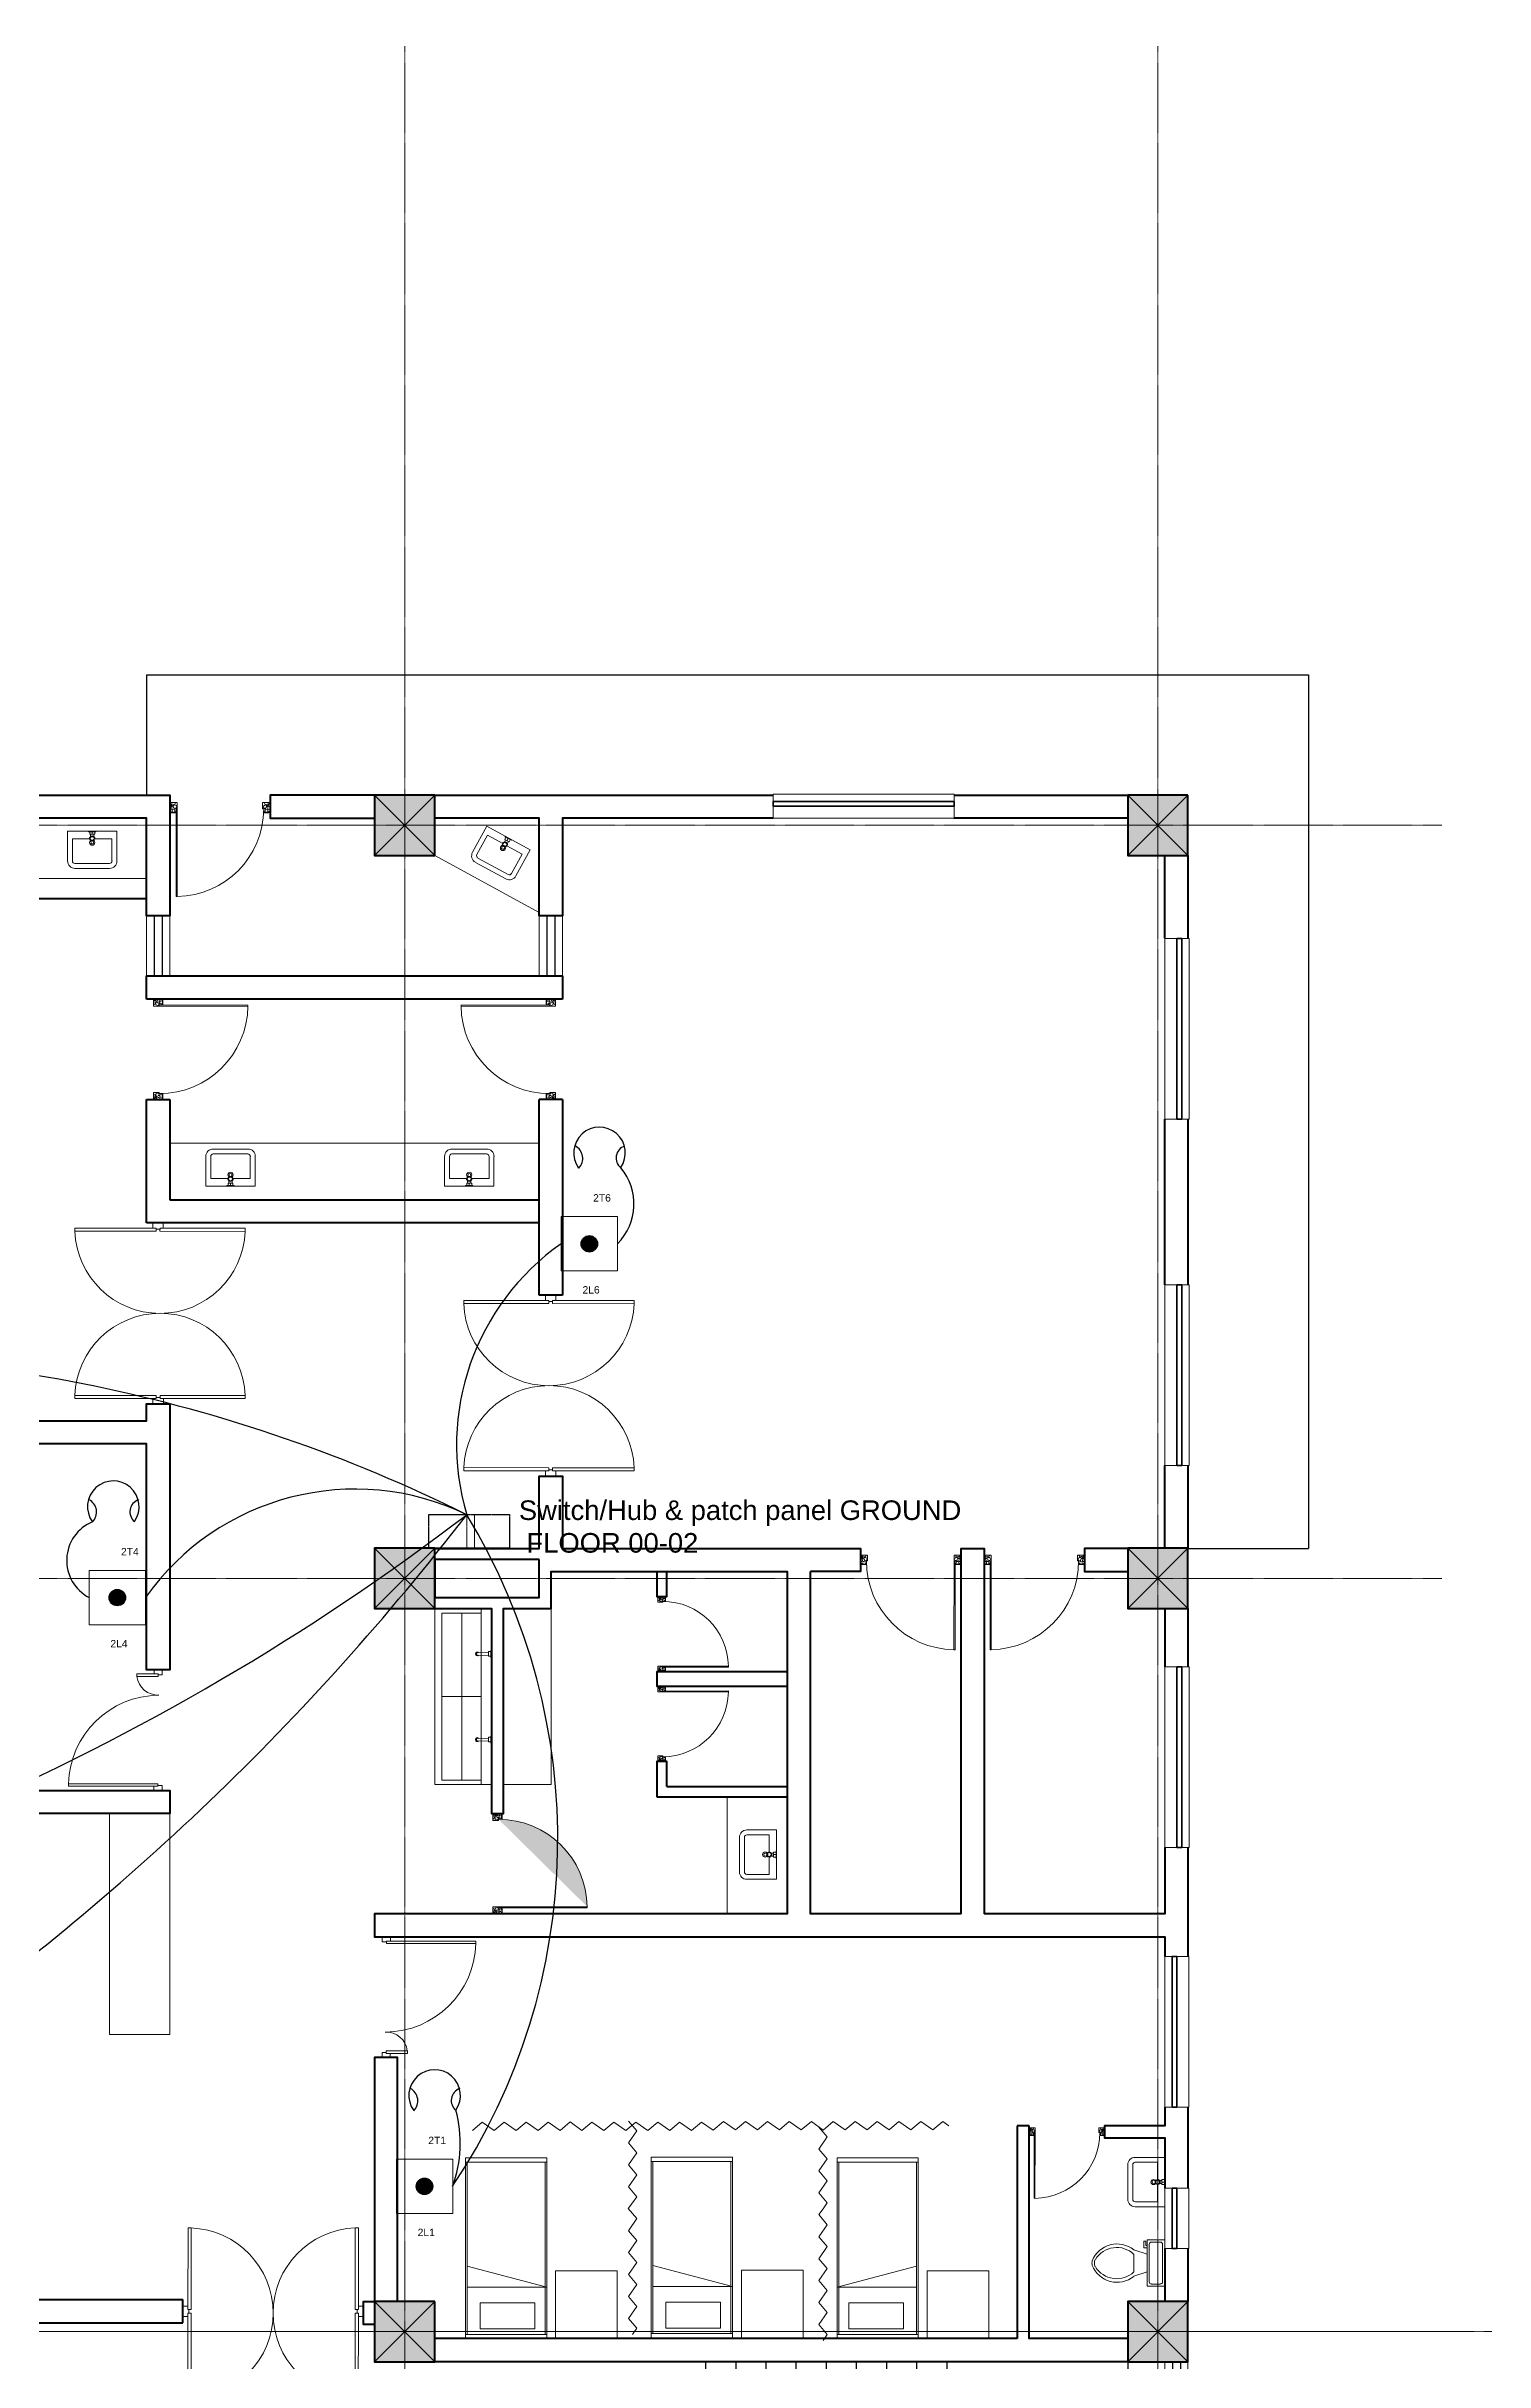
# Model space of a CAD drawing. Header units: millimetres. Extents: x 2399484 to 3337895, y 3598750 to 3969149.
# Drawn here: x 2464642 to 2478966, y 3754209 to 3777267 of the extents above; entities that cross this region are included whole.
import ezdxf

# ---------------------------------------------------------------- set-up
doc = ezdxf.new("R2010")
doc.units = ezdxf.units.MM
doc.header["$MEASUREMENT"] = 0
doc.linetypes.add('CENTER', pattern=[2, 1.25, -0.25, 0.25, -0.25])
doc.linetypes.add('DASHED', pattern=[0.75, 0.5, -0.25])
for name, color, linetype, lineweight in [('0newfurnture', 30, 'Continuous', 15), ('centreline', 52, 'CENTER', 5), ('Column-0.5', 14, 'Continuous', 50), ('door', 41, 'Continuous', 5), ('Door Opening-0.09', 253, 'Continuous', 9), ('elect text', 2, 'Continuous', 50), ('Furniture Hospital-0.09', 44, 'Continuous', 9), ('greenery', 82, 'Continuous', 5), ('Hatch', 9, 'Continuous', 9), ('hidden lines', 205, 'DASHED', 5), ('LAN', 60, 'Continuous', 25), ('Sill Level', 140, 'Continuous', 20), ('stairs', 6, 'Continuous', 25), ('Telephone points', 53, 'Continuous', 15), ('WALL 0.2', 7, 'Continuous', 20), ('wall 0.4', 7, 'Continuous', 40), ('WINDOW', 152, 'Continuous', 30), ('Windows Plan', 152, 'Continuous', 35)]:
    doc.layers.add(name, color=color, linetype=linetype, lineweight=lineweight)
doc.layers.add('LAN Switch', color=110, linetype='CENTER')
doc.styles.get("Standard").update_dxf_attribs({"font": 'arial.ttf'})
doc.linetypes.add('ZIGZAG', pattern='A,0.0001,-0.2,[131,ltypeshp.shx,S=0.2,R=0,X=-0.2,Y=0],-0.4,[131,ltypeshp.shx,S=0.2,R=180,X=0.2,Y=0],-0.2', length=0.8001)

# ---------------------------------------------------------------- blocks, each defined once
blk = doc.blocks.new("door 3'3")
at = {"layer": 'door'}
for p, q in [((82769.36, -31237.4), (82769.36, -31203.37)), ((82769.84, -31203.37), (82769.36, -31203.37)), ((82769.84, -31237.4), (82769.84, -31203.37))]:
    blk.add_line(p, q, dxfattribs=at)
at = {"layer": 'door', "ltscale": 80}
for points in [[(82769.84, -31239.84), (82767.36, -31239.84), (82767.36, -31239.37), (82766.88, -31239.37), (82766.88, -31236.38), (82767.36, -31236.38), (82767.36, -31235.91), (82769.36, -31235.91), (82769.36, -31237.4), (82769.84, -31237.4)], [(82802.93, -31239.84), (82805.41, -31239.84), (82805.41, -31239.37), (82805.88, -31239.37), (82805.88, -31236.38), (82805.41, -31236.38), (82805.41, -31235.91), (82803.4, -31235.91), (82803.4, -31237.4), (82802.93, -31237.4)]]:
    blk.add_lwpolyline(points, close=True, dxfattribs=at)
blk.add_arc((82769.36, -31237.4), 34.04, 0, 89.20471, dxfattribs=at)
at = {"layer": 'Hatch'}
for centre, radius, start, end in [((82767.7, -31239.85), 2.68, 36.75824, 107.53286), ((82767.27, -31240.34), 1.96, 14.76809, 101.35249), ((82768.07, -31239.12), 3.04, 64.81981, 103.53483), ((82757.2, -31236.2), 10.64, 342.68423, 1.60142), ((82764.36, -31235.92), 4.57, 311.03249, 0.21009), ((82767.3, -31236.13), 3.25, 271.0473, 321.53187), ((82805.07, -31239.85), 2.68, 72.46714, 143.24176), ((82805.47, -31236.13), 3.25, 218.46813, 268.9527), ((82804.7, -31239.12), 3.04, 76.46517, 115.18019), ((82805.49, -31240.34), 1.96, 78.64751, 165.23191), ((82808.41, -31235.92), 4.57, 179.78991, 228.96751), ((82815.57, -31236.2), 10.64, 178.39858, 197.31577)]:
    blk.add_arc(centre, radius, start, end, dxfattribs=at)
blk = doc.blocks.new('BED')
at = {"layer": 'Furniture Hospital-0.09'}
for p, q in [((-2.12, 0.475), (-2.12, -0.475)), ((-2.12, -0.475), (-2.12, 0.475)), ((-0.008, 0.475), (-2.12, 0.475)), ((-2.07, 0.475), (-2.07, -0.475)), ((-0.058, 0.455), (-2.07, 0.455)), ((-0.855, -0.455), (-0.61, 0.475)), ((-0.61, 0.475), (-0.61, -0.455)), ((-0.425, 0.336), (-0.426, -0.303)), ((-0.425, 0.336), (-0.121, 0.336)), ((-0.121, -0.303), (-0.121, 0.336)), ((-0.058, -0.475), (-0.058, 0.475)), ((-0.008, -0.475), (-0.008, 0.475)), ((-2.12, -0.475), (-0.008, -0.475)), ((-2.07, -0.455), (-0.058, -0.455)), ((-0.426, -0.303), (-0.121, -0.303))]:
    blk.add_line(p, q, dxfattribs=at)
blk = doc.blocks.new('MAIN DOOR')
at = {"layer": 'door', "ltscale": 1000}
for points in [[(2313.47, 188.53), (2347.4, 188.53), (2347.4, 187.28), (2313.47, 187.28)], [(2381.32, 188.53), (2348.88, 188.53), (2348.88, 187.28), (2381.32, 187.28)]]:
    blk.add_lwpolyline(points, close=True, dxfattribs=at)
for points in [[(2346.08, 190.6), (2346.08, 188.53)], [(2348.88, 188.12), (2347.4, 188.12), (2347.4, 188.53), (2346.08, 188.53), (2346.08, 190.6), (2350.2, 190.6)], [(2347.4, 188.12), (2348.88, 188.12), (2348.88, 188.53), (2350.2, 188.53), (2350.2, 190.6), (2346.08, 190.6)], [(2350.2, 190.6), (2350.2, 188.53)], [(2313.41, 120.66), (2347.33, 120.66), (2347.33, 121.91), (2313.41, 121.91), (2313.41, 120.66)], [(2348.82, 121.07), (2347.33, 121.07), (2347.33, 120.66), (2346.01, 120.66), (2346.01, 118.6), (2350.14, 118.6)], [(2347.33, 121.07), (2348.82, 121.07), (2348.82, 120.66), (2350.14, 120.66), (2350.14, 118.6), (2346.01, 118.6)], [(2346.01, 118.6), (2346.01, 120.66)], [(2381.26, 120.66), (2348.82, 120.66), (2348.82, 121.91), (2381.26, 121.91), (2381.26, 120.66)], [(2350.14, 118.6), (2350.14, 120.66)]]:
    blk.add_lwpolyline(points, dxfattribs=at)
at = {"layer": 'Door Opening-0.09', "ltscale": 1000}
for centre, radius, start, end in [((2347.4, 188.53), 33.94, 182.11678, 357.88255), ((2347.33, 120.66), 33.95, 2.11669, 177.88264)]:
    blk.add_arc(centre, radius, start, end, dxfattribs=at)
at = {"layer": 'WINDOW', "ltscale": 5}
blk.add_line((2350.14, 190.6), (2350.14, 190.6), dxfattribs=at)
blk = doc.blocks.new("door 5'")
at = {"layer": 'door', "ltscale": 1000}
for points in [[(2177525, 4317078), (2177525, 4317062), (2177516, 4317062), (2177516, 4317020), (2177473, 4317020), (2177474, 4317105)], [(2177525, 4317062), (2177525, 4317105), (2177474, 4317105), (2177473, 4317020)], [(2177473, 4317020), (2177516, 4317020)], [(2177474, 4317105), (2177516, 4317105)], [(2178697, 4316120), (2178697, 4317060), (2178671, 4317060), (2178671, 4316120), (2178697, 4316120)], [(2178689, 4317076), (2178689, 4317060), (2178697, 4317060), (2178697, 4317018), (2178740, 4317018), (2178740, 4317104)], [(2178689, 4317060), (2178689, 4317104), (2178740, 4317104), (2178740, 4317018)], [(2178740, 4317018), (2178697, 4317018)]]:
    blk.add_lwpolyline(points, dxfattribs=at)
blk.add_lwpolyline([(2177516, 4316839), (2177516, 4317062), (2177543, 4317062), (2177543, 4316839)], close=True, dxfattribs=at)
at = {"layer": 'Door Opening-0.09', "ltscale": 1000}
for centre, radius, start, end in [((2177516, 4317062), 224, 276.6944, 2.344), ((2178697, 4317076), 957, 180.3416, 268.4244)]:
    blk.add_arc(centre, radius, start, end, dxfattribs=at)
at = {"layer": 'WINDOW', "ltscale": 5}
blk.add_line((2177474, 4317104), (2177474, 4317104), dxfattribs=at)
blk = doc.blocks.new('scrub sink')
at = {"layer": 'Furniture Hospital-0.09'}
for p, q in [((0, -611), (0, 0)), ((0, 0), (1900, 0)), ((0, -611), (0, 0)), ((1900, -611), (1900, 0)), ((1900, 0), (1900, -611)), ((0, -110), (1900, -110)), ((50, -536), (50, -110)), ((950, -536), (950, -110)), ((1850, -536), (1850, -110)), ((1850, -536), (1850, -110)), ((50, -320), (1850, -320)), ((1900, -611), (0, -611)), ((1850, -536), (50, -536))]:
    blk.add_line(p, q, dxfattribs=at)
for points in [[(452, 0), (527, 0), (527, -5), (452, -5)], [(464, -5), (514, -5), (514, -30), (464, -30)], [(1376, 0), (1451, 0), (1451, -5), (1376, -5)], [(1389, -5), (1439, -5), (1439, -30), (1389, -30)]]:
    blk.add_lwpolyline(points, close=True, dxfattribs=at)
for points in [[(473, -30), (477, -158, 0.199366), (502, -158), (506, -30)], [(1397, -30), (1401, -158, 0.199366), (1426, -158), (1430, -30)]]:
    blk.add_lwpolyline(points, format="xyb", dxfattribs=at)
for centre, radius, start, end in [((489, -153), 20, 130.9481, 49.0519), ((489, -153), 15, 149.1321, 30.8679), ((1414, -153), 20, 130.9481, 49.0519), ((1414, -153), 15, 149.1321, 30.8679)]:
    blk.add_arc(centre, radius, start, end, dxfattribs=at)
blk = doc.blocks.new('d1')
at = {"layer": 'door'}
for p, q in [((2442.75, 10745.72), (2408.32, 10745.72)), ((2442.75, 10746.15), (2408.33, 10746.15)), ((2408.33, 10746.15), (2408.33, 10745.72))]:
    blk.add_line(p, q, dxfattribs=at)
at = {"layer": 'door', "ltscale": 80}
for points in [[(2445, 10779.7), (2445, 10781.99), (2444.56, 10781.99), (2444.56, 10782.43), (2441.8, 10782.43), (2441.8, 10781.99), (2441.36, 10781.99), (2441.36, 10780.14), (2442.75, 10780.14), (2442.75, 10779.7)], [(2445, 10746.15), (2445, 10743.87), (2444.56, 10743.87), (2444.56, 10743.43), (2441.8, 10743.43), (2441.8, 10743.87), (2441.36, 10743.87), (2441.36, 10745.72), (2442.75, 10745.72), (2442.75, 10746.15)]]:
    blk.add_lwpolyline(points, close=True, dxfattribs=at)
at = {"layer": 'Door Opening-0.09', "ltscale": 80}
blk.add_arc((2442.75, 10745.72), 34.42, 90, 179.27403, dxfattribs=at)
at = {"layer": 'hidden lines'}
for centre, radius, start, end in [((2445.01, 10781.68), 2.48, 162.46714, 233.24176), ((2445.46, 10782.07), 1.81, 168.64751, 255.23191), ((2441.64, 10791.37), 9.82, 268.39858, 287.31577), ((2441.38, 10784.76), 4.22, 269.78991, 318.96751), ((2444.33, 10781.34), 2.81, 166.46517, 205.18019), ((2441.57, 10782.05), 3, 308.46813, 358.9527), ((2441.64, 10734.49), 9.82, 72.68423, 91.60142), ((2441.38, 10741.1), 4.22, 41.03249, 90.21009), ((2444.33, 10744.52), 2.81, 154.81981, 193.53483), ((2445.01, 10744.18), 2.48, 126.75824, 197.53286), ((2441.57, 10743.81), 3, 1.0473, 51.53187), ((2445.46, 10743.79), 1.81, 104.76809, 191.35249)]:
    blk.add_arc(centre, radius, start, end, dxfattribs=at)
blk = doc.blocks.new('Toilet - top')
at = {"layer": 'Furniture Hospital-0.09'}
for p, q in [((-10, -8.5), (-8, -8.5)), ((-10, -9.5), (-10, -8.5)), ((-7, -9.5), (-10, -9.5)), ((-8, -8.5), (-8, -8)), ((-7, -8), (-7, -9.5)), ((-4, -8), (-6, -14)), ((4, -8), (6, -14)), ((9.5, -6), (9.5, -2)), ((4, -14), (-4, -14))]:
    blk.add_line(p, q, dxfattribs=at)
blk.add_lwpolyline([(10.5, -8), (10.5, 0), (-10.5, 0), (-10.5, -8)], close=True, dxfattribs=at)
for points in [[(-9.5, -2), (-9.5, -6)], [(8.5, -1), (-8.5, -1)], [(-8.5, -7), (8.5, -7)]]:
    blk.add_lwpolyline(points, dxfattribs=at)
for centre, radius, start, end in [((-8.6, -1.9), 0.884, 81.8699, 188.1301), ((-8.6, -6.1), 0.884, 171.8699, 278.1301), ((8.6, -1.9), 0.884, 351.8699, 98.1301), ((8.6, -6.1), 0.884, 261.8699, 8.1301), ((3.5, -21.6), 12.2, 141.4691, 247.9714), ((4.2, -21.8), 11.3, 136.3677, 238.9468), ((-3.5, -21.6), 12.2, 292.0284, 38.5307), ((-4.2, -21.8), 11.3, 301.053, 43.6321), ((0, -27.9), 4, 245.7318, 294.2682), ((0, -29), 4, 254.8605, 285.1395)]:
    blk.add_arc(centre, radius, start, end, dxfattribs=at)
blk = doc.blocks.new('TAP')
at = {"layer": 'Furniture Hospital-0.09', "linetype": 'Continuous'}
for p, q in [((0, 38), (0, -38)), ((5, 38), (0, 38)), ((5, 38), (5, -38)), ((30, 25), (5, 25)), ((30, 0), (5, 0)), ((30, 25), (30, -25)), ((56, 16), (30, 16)), ((51, 7), (48, 8)), ((59, 19), (57, 22)), ((73, 24), (73, 27)), ((88, 20), (89, 22)), ((97, 15), (125, 12)), ((97, 8), (100, 9)), ((5, -38), (0, -38)), ((30, -25), (5, -25)), ((56, -16), (30, -16)), ((51, -8), (48, -9)), ((60, -20), (58, -22)), ((74, -24), (74, -27)), ((88, -19), (90, -22)), ((97, -7), (100, -8)), ((97, -15), (125, -12))]:
    blk.add_line(p, q, dxfattribs=at)
for radius in [21.2, 19.7]:
    blk.add_circle((74, 0), radius, dxfattribs=at)
for centre, radius, start, end in [((74, 0), 27.2, 163.0512, 199.0512), ((74, 0), 24.2, 127.0512, 163.0512), ((74, 0), 27.2, 91.0512, 127.0512), ((74, 0), 24.2, 55.0512, 91.0512), ((74, 0), 27.2, 19.0512, 55.0512), ((74, 0), 24.2, 343.0512, 19.0512), ((95, 0), 32.6, 337.45, 22.55), ((74, 0), 24.2, 199.0512, 235.0512), ((74, 0), 27.2, 235.0512, 271.0512), ((74, 0), 24.2, 271.0512, 307.0512), ((74, 0), 27.2, 307.0512, 343.0512)]:
    blk.add_arc(centre, radius, start, end, dxfattribs=at)
blk = doc.blocks.new('A$C2C054FB4')
at = {"layer": 'Furniture Hospital-0.09'}
for p, q in [((-300, 256), (0, 256)), ((0, 256), (0, -244)), ((-375, -169), (-375, 181)), ((-325, -169), (-325, 181)), ((-300, 206), (-75, 206)), ((-75, 206), (-75, 30)), ((-75, -194), (-300, -194)), ((-75, -18), (-75, -194)), ((0, -244), (-300, -244))]:
    blk.add_line(p, q, dxfattribs=at)
at = {"layer": 'Furniture Hospital-0.09', "ltscale": 30}
blk.add_circle((-115, 6), 26, dxfattribs=at)
at = {"layer": 'Furniture Hospital-0.09'}
for centre, radius, start, end in [((-300, 181), 75, 90, 180), ((-300, 181), 25, 90, 180), ((-300, -169), 75, 180, 270), ((-300, -169), 25, 180, 270)]:
    blk.add_arc(centre, radius, start, end, dxfattribs=at)
at = {"layer": 'Furniture Hospital-0.09', "rotation": 180}
blk.add_blockref('TAP', (0, 6), dxfattribs=at)
blk = doc.blocks.new('2ft column')
at = {"layer": 'Hatch', "ltscale": 5}
h = blk.add_hatch(color=256, dxfattribs=at)
h.dxf.hatch_style = 1
h.paths.add_polyline_path([(2207385, 4176559), (2207985, 4176559), (2207985, 4175959), (2207385, 4175959)])
at = {"layer": 'Column-0.5', "ltscale": 5}
blk.add_lwpolyline([(2207385, 4176559), (2207985, 4176559), (2207985, 4175959), (2207385, 4175959)], close=True, dxfattribs=at)
at = {"layer": 'Defpoints', "ltscale": 5}
for points in [[(2207985, 4176559), (2207385, 4175959)], [(2207985, 4175959), (2207385, 4176559)]]:
    blk.add_lwpolyline(points, dxfattribs=at)
blk = doc.blocks.new('main grid')
at = {"layer": 'centreline', "ltscale": 5}
for p, q in [((2549661, 4018930), (2549661, 3976624)), ((2557161, 4018930), (2557161, 3976624)), ((2559988, 4011172), (2515645, 4011172)), ((2559988, 4003672), (2515645, 4003672)), ((2559388, 3996172), (2515045, 3996172)), ((2559988, 3996172), (2515645, 3996172))]:
    blk.add_line(p, q, dxfattribs=at)
at = {"layer": 'Hatch', "xscale": -1}
for p in [(4757346, -165087), (4764846, -165087), (4757346, -172587), (4764846, -172587), (4757346, -180087), (4764846, -180087)]:
    blk.add_blockref('2ft column', p, dxfattribs=at)
blk = doc.blocks.new('bazin')
at = {"layer": '0newfurnture', "ltscale": 5}
for p, q in [((2434577, 4011590), (2435069, 4011590)), ((2434577, 4011295), (2434577, 4011590)), ((2434626, 4011295), (2434626, 4011516)), ((2434626, 4011516), (2434799, 4011516)), ((2434847, 4011516), (2435020, 4011516)), ((2435020, 4011516), (2435020, 4011295)), ((2435069, 4011590), (2435069, 4011295)), ((2434996, 4011270), (2434651, 4011270)), ((2434996, 4011221), (2434651, 4011221))]:
    blk.add_line(p, q, dxfattribs=at)
blk.add_circle((2434823, 4011477), 25.6, dxfattribs=at)
for centre, radius, start, end in [((2434651, 4011295), 73.8, 180, 270), ((2434651, 4011295), 24.6, 180, 270), ((2434996, 4011295), 73.8, 270, 0), ((2434996, 4011295), 24.6, 270, 0)]:
    blk.add_arc(centre, radius, start, end, dxfattribs=at)
at = {"layer": '0newfurnture', "ltscale": 5, "xscale": 0.9842520018725999, "yscale": 0.9842520018725999, "zscale": 0.9842520018725999, "rotation": 270}
blk.add_blockref('TAP', (2434823, 4011590), dxfattribs=at)
blk = doc.blocks.new('v18')
at = {"layer": 'Sill Level'}
blk.add_lwpolyline([(2462914, 3850453), (2464714, 3850453), (2464714, 3850693), (2462914, 3850693)], close=True, dxfattribs=at)
at = {"layer": 'Windows Plan'}
blk.add_lwpolyline([(2464714, 3850573), (2462914, 3850573), (2462914, 3850620), (2464714, 3850620)], close=True, dxfattribs=at)
blk = doc.blocks.new('w2')
at = {"layer": 'Sill Level'}
blk.add_lwpolyline([(2444138, 3818930), (2445638, 3818930), (2445638, 3818690), (2444138, 3818690)], close=True, dxfattribs=at)
at = {"layer": 'Windows Plan'}
blk.add_lwpolyline([(2445638, 3818810), (2444138, 3818810), (2444138, 3818762), (2445638, 3818762)], close=True, dxfattribs=at)
blk = doc.blocks.new('v2')
at = {"layer": 'Sill Level'}
blk.add_lwpolyline([(2448277, 3818910), (2448877, 3818910), (2448877, 3818670), (2448277, 3818670)], close=True, dxfattribs=at)
at = {"layer": 'Windows Plan'}
blk.add_lwpolyline([(2448877, 3818790), (2448277, 3818790), (2448277, 3818743), (2448877, 3818743)], close=True, dxfattribs=at)
blk = doc.blocks.new('lan')
at = {"layer": 'LAN', "ltscale": 3}
blk.add_hatch(color=256, dxfattribs=at).paths.add_polyline_path([(904043, -140861, 1), (904135, -140861, 1)])
at = {"layer": 'LAN', "lineweight": 20, "ltscale": 3}
blk.add_lwpolyline([(903933, -140711), (904245, -140711), (904245, -141012), (903933, -141012)], close=True, dxfattribs=at)
at = {"layer": 'LAN', "ltscale": 3}
blk.add_circle((904089, -140861), 45.6, dxfattribs=at)
blk = doc.blocks.new('tel')
at = {"layer": 'Telephone points', "lineweight": 30}
for centre, radius, start, end in [((904092, -135999), 143, 145.3092, 35.8587), ((903930, -135971), 70.1, 289.0836, 50.6504), ((904263, -135969), 78, 135.7922, 242.2322)]:
    blk.add_arc(centre, radius, start, end, dxfattribs=at)
blk = doc.blocks.new('SWITCH')
at = {"layer": 'LAN Switch', "lineweight": 5}
for p, q in [((-288569, 3980926), (-288569, 3981405)), ((-288460, 3980925), (-288460, 3981404))]:
    blk.add_line(p, q, dxfattribs=at)
at = {"layer": 'LAN Switch', "lineweight": 30}
blk.add_lwpolyline([(-289109, 3980926), (-289109, 3981405), (-287961, 3981405), (-287961, 3980926)], close=True, dxfattribs=at)

msp = doc.modelspace()

# ---------------------------------------------------------------- hatches: boundary and pattern name
at = {"layer": 'greenery', "ltscale": 5}
h = msp.add_hatch(color=256, dxfattribs=at)
h.dxf.hatch_style = 1
h.paths.add_polyline_path([(2469088.1, 3759599.4), (2469088.1, 3759658.1), (2469099.3, 3759658.1), (2469099.3, 3759669.3), (2469170.1, 3759669.3), (2469170.1, 3759658.1), (2469181.3, 3759658.1), (2469181.3, 3759610.6), (2469145.9, 3759610.6), (2469145.9, 3759599.4)])
edge = h.paths.add_edge_path(flags=16)
edge.add_arc((2469174.1, 3759898.6), 251.9, 252.71757, 271.63475)
edge = h.paths.add_edge_path(flags=16)
edge.add_arc((2469180.8, 3759729.1), 108.1, 221.06583, 270.24342)
edge = h.paths.add_edge_path()
edge.add_arc((2469176.1, 3759659.5), 76.8, 181.08064, 231.56521)
edge = h.paths.add_edge_path(flags=16)
edge.add_arc((2469076.3, 3759660.1), 46.3, 284.80143, 371.38583)
edge = h.paths.add_edge_path()
edge.add_arc((2469087.9, 3759650.1), 63.5, 306.79158, 377.5662)
edge = h.paths.add_edge_path(flags=16)
edge.add_arc((2469105.2, 3759641.3), 72, 334.85314, 373.56817)
h.paths.add_polyline_path([(2469088.6, 3758739.2), (2469088.6, 3758680.5), (2469099.8, 3758680.5), (2469099.8, 3758669.3), (2469170.7, 3758669.3), (2469170.6, 3758680.5), (2469181.8, 3758680.5), (2469181.8, 3758728), (2469146.4, 3758728), (2469146.4, 3758739.2)])
edge = h.paths.add_edge_path(flags=17)
edge.add_arc((2469174.9, 3758440), 251.9, 88.43192, 107.3491)
edge = h.paths.add_edge_path(flags=16)
edge.add_arc((2469181.4, 3758609.5), 108.1, 89.82325, 139.00084)
edge = h.paths.add_edge_path()
edge.add_arc((2469176.6, 3758679.1), 76.8, 128.50146, 178.98603)
edge = h.paths.add_edge_path(flags=16)
edge.add_arc((2469076.9, 3758678.5), 46.3, 348.68084, 435.26524)
edge = h.paths.add_edge_path()
edge.add_arc((2469088.4, 3758688.5), 63.5, 342.50047, 413.27509)
edge = h.paths.add_edge_path(flags=17)
edge.add_arc((2469105.8, 3758697.3), 72, 346.4985, 385.21353)
edge = h.paths.add_edge_path()
edge.add_line((2469146.4, 3758739.2), (2470028.9, 3758739.7))
edge = h.paths.add_edge_path()
edge.add_line((2469146.4, 3758728), (2470029, 3758728.5))
edge = h.paths.add_edge_path()
edge.add_line((2470028.9, 3758739.7), (2470028.9, 3758728.5))
edge = h.paths.add_edge_path()
edge.add_arc((2469146.4, 3758728), 882.6, 0.75931, 90.03334)

# ---------------------------------------------------------------- linework, layer by layer
at = {"layer": '0newfurnture', "ltscale": 5}
msp.add_line((2468511, 3769209.2), (2469551, 3768642.2), dxfattribs=at)
msp.add_lwpolyline([(2463953.1, 3769579.2), (2465641, 3769579.2), (2465641, 3768979.2), (2461011, 3768979.2), (2461011, 3769579.2), (2462153.1, 3769579.2)], dxfattribs=at)
msp.add_lwpolyline([(2465871, 3765779.2), (2469551, 3765779.2), (2469551, 3766343.5), (2465871, 3766343.5)], close=True, dxfattribs=at)
at = {"layer": 'centreline', "ltscale": 5}
for p, q in [((2468211, 3777267.4), (2468211, 3729327.4)), ((2475711, 3777267.4), (2475711, 3769209.2)), ((2484429.1, 3754509.2), (2441909.5, 3754509.2))]:
    msp.add_line(p, q, dxfattribs=at)
at = {"layer": 'Furniture Hospital-0.09', "ltscale": 30}
msp.add_lwpolyline([(2468511, 3761709.2), (2468987.4, 3761709.2)], dxfattribs=at)
for points in [[(2469194.7, 3759955.9), (2469671, 3759955.9), (2469671, 3761709.2), (2469194.7, 3761709.2)], [(2465871, 3759669.2), (2465271, 3759669.2), (2465271, 3757469.2), (2465871, 3757469.2)], [(2471421, 3759835.9), (2472021, 3759835.9), (2472021, 3758669.2), (2471421, 3758669.2)]]:
    msp.add_lwpolyline(points, close=True, dxfattribs=at)
at = {"layer": 'Furniture Hospital-0.09'}
for points in [[(2470327.6, 3754439.2), (2469714.3, 3754439.2), (2469714.3, 3755112.6), (2470327.6, 3755112.6)], [(2472177.6, 3754446.4), (2471564.3, 3754446.4), (2471564.3, 3755119.7), (2472177.6, 3755119.7)], [(2474027.6, 3754439.2), (2473414.3, 3754439.2), (2473414.3, 3755112.6), (2474027.6, 3755112.6)]]:
    msp.add_lwpolyline(points, close=True, dxfattribs=at)
at = {"layer": 'LAN', "ltscale": 5}
for centre, radius, start, end in [((2469934.3, 3765739.1), 560.1, 314.92147, 40.06173), ((2471170.7, 3763340.6), 2442.9, 124.9678, 196.55713), ((2462042.5, 3748986), 15251.6, 63.57811, 93.09206), ((2467717.1, 3760337.5), 2560.9, 64.2647, 144.64268), ((2448650.1, 3778182.9), 25468.3, 305.1128, 322.40268), ((2454180.8, 3781820.5), 24130.8, 293.36949, 307.37574), ((2463513.4, 3759410.8), 6222, 326.27091, 31.31281), ((2465260.7, 3762188.3), 415.5, 112.448, 242.58517), ((2467516.8, 3756386.5), 1247.9, 339.81565, 15.16755)]:
    msp.add_arc(centre, radius, start, end, dxfattribs=at)
at = {"layer": 'stairs', "ltscale": 5}
msp.add_line((2476011, 3762309.2), (2477211, 3762309.2), dxfattribs=at)
for points in [[(2465641.7, 3769809.2), (2465641.7, 3771009.2), (2477211, 3771009.2), (2477211, 3762309.2)], [(2473611, 3752409.2), (2471211, 3752409.2), (2471211, 3754209.2)], [(2471511, 3752409.2), (2471511, 3754209.2)], [(2471811, 3752409.2), (2471811, 3754209.2)], [(2472111, 3752409.2), (2472111, 3754209.2)], [(2472411, 3752409.2), (2472411, 3754209.2)], [(2472711, 3752409.2), (2472711, 3754209.2)], [(2473011, 3752409.2), (2473011, 3754209.2)], [(2473311, 3752409.2), (2473311, 3754209.2)], [(2473611, 3754209.2), (2473611, 3749809.2)], [(2475411, 3754209.2), (2475411, 3749809.2), (2474670.8, 3749809.2)]]:
    msp.add_lwpolyline(points, dxfattribs=at)
at = {"layer": 'WALL 0.2', "ltscale": 5}
for points in [[(2465641, 3768609.2), (2465641, 3768009.2)], [(2465871, 3768609.2), (2465871, 3768009.2)], [(2469551, 3768609.2), (2469551, 3768009.2)], [(2469781, 3768609.2), (2469781, 3768009.2)], [(2475781, 3754209.2), (2475781, 3749809.2)], [(2476011, 3754209.2), (2476011, 3749809.2)]]:
    msp.add_lwpolyline(points, dxfattribs=at)
at = {"layer": 'wall 0.4', "ltscale": 5}
for p, q in [((2460641, 3768781.5), (2465641, 3768781.5)), ((2465641, 3767779.2), (2465641, 3768009.2)), ((2465641, 3768009.2), (2469781, 3768009.2)), ((2469781, 3768009.2), (2469781, 3767779.2)), ((2469781, 3767779.2), (2465641, 3767779.2)), ((2465641, 3765549.2), (2465641, 3766779.2)), ((2465641, 3766779.2), (2465871, 3766779.2)), ((2465871, 3766779.2), (2465871, 3765779.2)), ((2469551, 3765779.2), (2469551, 3766779.2)), ((2469781, 3766779.2), (2469551, 3766779.2)), ((2469781, 3766779.2), (2469781, 3764829.2)), ((2465871, 3765779.2), (2469551, 3765779.2)), ((2469551, 3764829.2), (2469551, 3765779.2)), ((2469551, 3765549.2), (2465641, 3765549.2)), ((2469781, 3764829.2), (2469551, 3764829.2)), ((2470821, 3759935.9), (2472021, 3759935.9)), ((2470721, 3759835.9), (2472021, 3759835.9)), ((2474311, 3756559.2), (2474311, 3754439.2)), ((2466001.1, 3754597), (2466001.1, 3754827))]:
    msp.add_line(p, q, dxfattribs=at)
for points in [[(2463953.1, 3769809.2), (2465871, 3769809.2), (2465871, 3768609.2), (2465641, 3768609.2), (2465641, 3769579.2), (2463953.1, 3769579.2)], [(2467911, 3769809.2), (2466871, 3769809.2), (2466871, 3769579.2), (2467911, 3769579.2)], [(2468511, 3769809.2), (2471881, 3769809.2)], [(2473681, 3769809.2), (2475411, 3769809.2)], [(2471881, 3769579.2), (2469781, 3769579.2), (2469781, 3768609.2), (2469551, 3768609.2), (2469551, 3769579.2), (2468511, 3769579.2)], [(2475411, 3769579.2), (2473681, 3769579.2)], [(2460641, 3769209.2), (2460641, 3763579.2), (2465641, 3763579.2), (2465641, 3763749.2), (2465871, 3763749.2), (2465871, 3761099.2), (2465641, 3761099.2), (2465641, 3763349.2), (2460641, 3763349.2), (2460641, 3762309.2)], [(2475781, 3768384.2), (2475781, 3769209.2)], [(2476011, 3769209.2), (2476011, 3768384.2)], [(2475781, 3764934.2), (2475781, 3766584.2)], [(2476011, 3766584.2), (2476011, 3764934.2)], [(2475781, 3762309.2), (2475781, 3763134.2)], [(2476011, 3763134.2), (2476011, 3762309.2)], [(2468511, 3762309.2), (2469551, 3762309.2), (2469551, 3763029.2), (2469781, 3763029.2), (2469781, 3762309.2), (2472751, 3762308.7), (2472751, 3762078.7), (2472251, 3762078.8)], [(2473751, 3758669.2), (2473751, 3762309.2), (2473981, 3762309.2), (2473981, 3758669.2)], [(2475411, 3762309.2), (2474981, 3762309.2), (2474981, 3762079.2), (2475411, 3762079.2)], [(2468511, 3761709.2), (2469074.7, 3761709.2), (2469074.7, 3759669.3), (2469194.7, 3759669.3), (2469194.7, 3761709.2), (2469671, 3761709.2), (2469671, 3762079.2), (2472021, 3762078.8), (2472021, 3758669.2), (2467911, 3758669.2), (2467911, 3758439.2), (2475781, 3758439.2), (2475781, 3758244.6)], [(2470721, 3762078.8), (2470721, 3761828.9), (2470821, 3761828.9), (2470821, 3762079)], [(2473751, 3758669.2), (2472251, 3758669.2), (2472251, 3762078.8)], [(2475781, 3761709.2), (2475781, 3761130.2)], [(2476011, 3761709.2), (2476011, 3761130.2)], [(2472021, 3761078.9), (2470721, 3761078.9), (2470721, 3760935.9), (2472021, 3760935.9)], [(2470821, 3759935.9), (2470821, 3760185.9), (2470721, 3760185.9), (2470721, 3759835.9)], [(2460641, 3759899.2), (2465871, 3759899.2), (2465871, 3759669.2), (2463193.3, 3759669.2), (2463193.3, 3758169.2), (2463073.3, 3758169.2), (2463073.3, 3759669.2), (2460641, 3759669.2)], [(2475781, 3759330.2), (2475781, 3758669.2), (2473981, 3758669.2)], [(2476011, 3759330.2), (2476011, 3758244.6)], [(2468141, 3754809.2), (2468141, 3757239.2), (2467911, 3757239.2), (2467911, 3754809.2)], [(2475781, 3756744.6), (2475781, 3756559.2), (2475181, 3756559.2), (2475181, 3756439.2), (2475781, 3756439.2), (2475781, 3755936.8)], [(2476011, 3756744.6), (2476011, 3755936.8)], [(2474431, 3756559.2), (2474311, 3756559.2)], [(2475411, 3754439.2), (2474431, 3754439.2), (2474431, 3756559.2)], [(2460641, 3755689.2), (2461891, 3755689.2), (2461891, 3754827), (2466001.1, 3754827)], [(2460641, 3755459.2), (2461661, 3755459.2), (2461661, 3754597), (2466001.1, 3754597)], [(2475781, 3755336.8), (2475781, 3754809.2)], [(2476011, 3755336.8), (2476011, 3754809.2)], [(2467911, 3754579.2), (2467801, 3754579.2), (2467801, 3754809.2), (2467911, 3754809.2)], [(2474311, 3754439.2), (2468511, 3754439.2)], [(2475411, 3754209.2), (2468511, 3754209.2)]]:
    msp.add_lwpolyline(points, dxfattribs=at)
msp.add_lwpolyline([(2469551, 3762199.2), (2468511, 3762199.2), (2468511, 3761819.2), (2469551, 3761819.2)], close=True, dxfattribs=at)
at = {"layer": 'WINDOW', "ltscale": 5}
for points in [[(2465716, 3768609.2), (2465716, 3768009.2)], [(2465796, 3768609.2), (2465796, 3768009.2)], [(2469626, 3768609.2), (2469626, 3768009.2)], [(2469706, 3768609.2), (2469706, 3768009.2)], [(2475856, 3754209.2), (2475856, 3749809.2)], [(2475936, 3754209.2), (2475936, 3749809.2)]]:
    msp.add_lwpolyline(points, dxfattribs=at)
at = {"layer": 'WINDOW', "linetype": 'ZIGZAG', "lineweight": 20, "ltscale": 0.5}
for points in [[(2468884.9, 3756512.9), (2468983.5, 3756595.8), (2469103.3, 3756512.9), (2469201.9, 3756595.8), (2469321.7, 3756512.9), (2469420.2, 3756595.8), (2469540, 3756512.9), (2469638.6, 3756595.8), (2469758.4, 3756512.9), (2469859.6, 3756598), (2469974.4, 3756510.8), (2470075.4, 3756595.8), (2470195.2, 3756512.9), (2470293.8, 3756595.8), (2470413.6, 3756512.9), (2470512.2, 3756595.8), (2470632, 3756512.9), (2470730.5, 3756595.8), (2470850.3, 3756512.9), (2470948.9, 3756595.8), (2471068.7, 3756512.9), (2471167.3, 3756595.8), (2471284.5, 3756514.7), (2471386, 3756600.1), (2471505.8, 3756517.2), (2471604.4, 3756600.1), (2471724.2, 3756517.2), (2471822.8, 3756600.1), (2471942.6, 3756517.2), (2472041.1, 3756600.1), (2472160.9, 3756517.2), (2472262.1, 3756602.3), (2472376.9, 3756515.1), (2472477.9, 3756600.1), (2472597.7, 3756517.2), (2472696.3, 3756600.1), (2472816.1, 3756517.2), (2472914.7, 3756600.1), (2473034.5, 3756517.2), (2473133.1, 3756600.1), (2473252.9, 3756517.2), (2473351.4, 3756600.1), (2473471.2, 3756517.2), (2473569.8, 3756600.1), (2473631.3, 3756557.5)], [(2470439.9, 3756605.9), (2470522.8, 3756507.3), (2470439.9, 3756387.5), (2470522.8, 3756288.9), (2470439.9, 3756169.1), (2470522.8, 3756070.5), (2470439.9, 3755950.7), (2470522.8, 3755852.1), (2470480.2, 3755790.6)], [(2472336.8, 3756545.5), (2472419.8, 3756446.9), (2472336.8, 3756327.1), (2472419.8, 3756228.5), (2472336.8, 3756108.7), (2472419.8, 3756010.2), (2472336.8, 3755890.4), (2472419.8, 3755791.8), (2472377.2, 3755730.3)], [(2470480.2, 3755790.6), (2470437.8, 3755734.8), (2470522.8, 3755633.8), (2470439.9, 3755514), (2470522.8, 3755415.4), (2470439.9, 3755295.6), (2470522.8, 3755197), (2470439.9, 3755077.2), (2470522.8, 3754978.6), (2470439.9, 3754858.8), (2470522.8, 3754760.2), (2470439.9, 3754640.4), (2470522.8, 3754541.8), (2470480.2, 3754480.3)], [(2472377.2, 3755730.3), (2472334.8, 3755674.4), (2472419.8, 3755573.4), (2472336.8, 3755453.6), (2472419.8, 3755355), (2472336.8, 3755235.2), (2472419.8, 3755136.6), (2472336.8, 3755016.8), (2472419.8, 3754918.2), (2472336.8, 3754798.4), (2472419.8, 3754699.9), (2472336.8, 3754580), (2472419.8, 3754481.5), (2472377.2, 3754420)]]:
    msp.add_lwpolyline(points, dxfattribs=at)

# ---------------------------------------------------------------- block references
at = {"layer": '0newfurnture', "ltscale": 5}
msp.add_blockref('main grid', (-81449.7, -241662.6), dxfattribs=at)
at = {"layer": '0newfurnture'}
msp.add_blockref('bazin', (30276.3, -242140.1), dxfattribs=at)
at = {"layer": '0newfurnture', "rotation": 331.4004904711639}
msp.add_blockref('bazin', (-1588784.7, 1412770), dxfattribs=at)
at = {"layer": '0newfurnture', "xscale": -1, "rotation": 180}
for p in [(31653.5, 7777507), (34030.7, 7777507)]:
    msp.add_blockref('bazin', p, dxfattribs=at)
at = {"layer": 'door', "xscale": 0.9473750180788149, "yscale": 0.9473750180788149, "zscale": 0.9473750180788149}
for p, rotation in [((-1623976.6, 5824269.7), 269.9959866754369), ((6557758.7, 1694068.8), 89.9959866754369)]:
    msp.add_blockref("door 5'", p, dxfattribs=dict(at, rotation=rotation))
at = {"layer": 'Door Opening-0.09'}
for name, p, xscale, yscale, zscale, rotation in [("door 3'3", (343232.3, 2969802.8), -25.64102901525867, 25.64102901525867, 25.64102901525867, 179.9706059984345), ('d1', (2528562.6, 4043215.3), 25.64102998076803, 25.64102998076803, 25.64102998076803, 179.9666648857409), ('d1', (2406859.5, 4043215.3), -25.64102998076803, 25.64102998076803, 25.64102998076803, 180.0333351142591), ('MAIN DOOR', (2524455.3, 3760733.4), -24.99999476308163, 24.99999476308163, 24.99999476308163, 359.9502640851987), ('MAIN DOOR', (2410966.7, 3767844.5), -24.99999476308163, 24.99999476308163, 24.99999476308163, 179.9508515784996), ('d1', (2749187.1, 3699387.7), 25.64102998076803, 25.64102998076803, 25.64102998076803, 89.96666488574087), ('d1', (2198545, 3699387.7), -25.64102998076803, 25.64102998076803, 25.64102998076803, 270.0333351142592), ("door 3'3", (3070412.4, 2168991.2), -19.23084603733906, 19.23084603733906, 19.23084603733906, 269.9608081480044), ("door 3'3", (3070412.4, 5353023.6), 19.23084603733906, 19.23084603733906, 19.23084603733906, 270.0391918519955), ('d1', (2531941.2, 3483233.2), -25.64102998076803, 25.64102998076803, 25.64102998076803, 0.03333511425911873), ("door 3'3", (882343.3, 3156857.9), -19.23084603733906, 19.23084603733906, 19.23084603733906, 179.9608081480045), ('MAIN DOOR', (2462985.3, 3696012.6), -24.99999476308163, 24.99999476308163, 24.99999476308163, 269.9502640851987)]:
    msp.add_blockref(name, p, dxfattribs=dict(at, xscale=xscale, yscale=yscale, zscale=zscale, rotation=rotation))
at = {"layer": 'Furniture Hospital-0.09', "ltscale": 30, "xscale": 0.9228387548606758, "yscale": 0.9228387548606758, "zscale": 0.9228387548606758, "rotation": 270}
msp.add_blockref('scrub sink', (2469074.7, 3761709.2), dxfattribs=at)
at = {"layer": 'Furniture Hospital-0.09'}
for name, p, xscale, yscale, zscale, rotation in [('A$C2C054FB4', (2471913.8, 3759265.1), -0.9842520018725999, 0.9842520018725999, 0.9842520018725999, 180), ('BED', (2469221, 3754432.1), 851.8518518849081, 851.8518518849081, 851.8518518849081, 269.9999993818631), ('BED', (2471071, 3754439.2), 851.8518518849081, 851.8518518849081, 851.8518518849081, 269.9999993818631), ('BED', (2472921, 3754432.1), -851.8518518849081, 851.8518518849081, 851.8518518849081, 90.0000006181369), ('A$C2C054FB4', (2475781, 3756004.1), -0.9842520018725999, 0.9842520018725999, 0.9842520018725999, 180), ('Toilet - top', (2475779.3, 3755191), 21.93575057202424, 21.93575057202424, 21.93575057202424, 270)]:
    msp.add_blockref(name, p, dxfattribs=dict(at, xscale=xscale, yscale=yscale, zscale=zscale, rotation=rotation))
at = {"layer": 'LAN', "linetype": 'Continuous', "xscale": 1.797462406102568, "yscale": 1.797462406102568, "zscale": 1.797462406102568, "rotation": 180.0000108807301}
for p in [(4095116.3, 3512149.6), (4090415, 3508626.6), (4093474.5, 3502763)]:
    msp.add_blockref('lan', p, dxfattribs=at)
at = {"layer": 'LAN Switch', "xscale": 0.7, "yscale": 0.7, "zscale": 0.7}
msp.add_blockref('SWITCH', (2670827.2, 975661.2), dxfattribs=at)
at = {"layer": 'Telephone points', "linetype": 'Continuous', "xscale": 1.797462406102568, "yscale": 1.797462406102568, "zscale": 1.797462406102568, "rotation": 180.0000108807301}
for p in [(4095222.6, 3521793.8), (4090381.1, 3518270.8), (4093580.8, 3512407.2)]:
    msp.add_blockref('tel', p, dxfattribs=at)
at = {"layer": 'wall 0.4'}
msp.add_blockref('v18', (8967.4, -80873.3), dxfattribs=at)
at = {"layer": 'wall 0.4', "rotation": 270}
for name, p in [('v18', (-1374671.5, 6231297.9)), ('w2', (-1342909.3, 6202382.4)), ('v2', (-1342889.4, 6204213.4))]:
    msp.add_blockref(name, p, dxfattribs=at)
at = {"layer": 'wall 0.4', "xscale": -1, "rotation": 270.0000000000987}
for p in [(-1374671.5, 1300220.6), (-1374671.5, 1296416.5)]:
    msp.add_blockref('v18', p, dxfattribs=at)

# ---------------------------------------------------------------- texts
at = {"layer": 'elect text', "ltscale": 3}
for s, p in [('2T6', (2470087.9, 3765762.7)), ('2L6', (2469981.8, 3764846.6)), ('2T4', (2465386.6, 3762239.7)), ('2L4', (2465280.6, 3761323.6)), ('2T1', (2468446.1, 3756376.1)), ('2L1', (2468340.1, 3755460))]:
    msp.add_text(s, height=73.29, rotation=0.00001, dxfattribs=at).set_placement(p)
at = {"layer": 'elect text', "insert": (2469348.4, 3762786.5), "char_height": 195.013, "attachment_point": 1}
msp.add_mtext('Switch/Hub & patch panel GROUND\\P FLOOR 00-02', dxfattribs=at)

doc.saveas('drawing.dxf')
